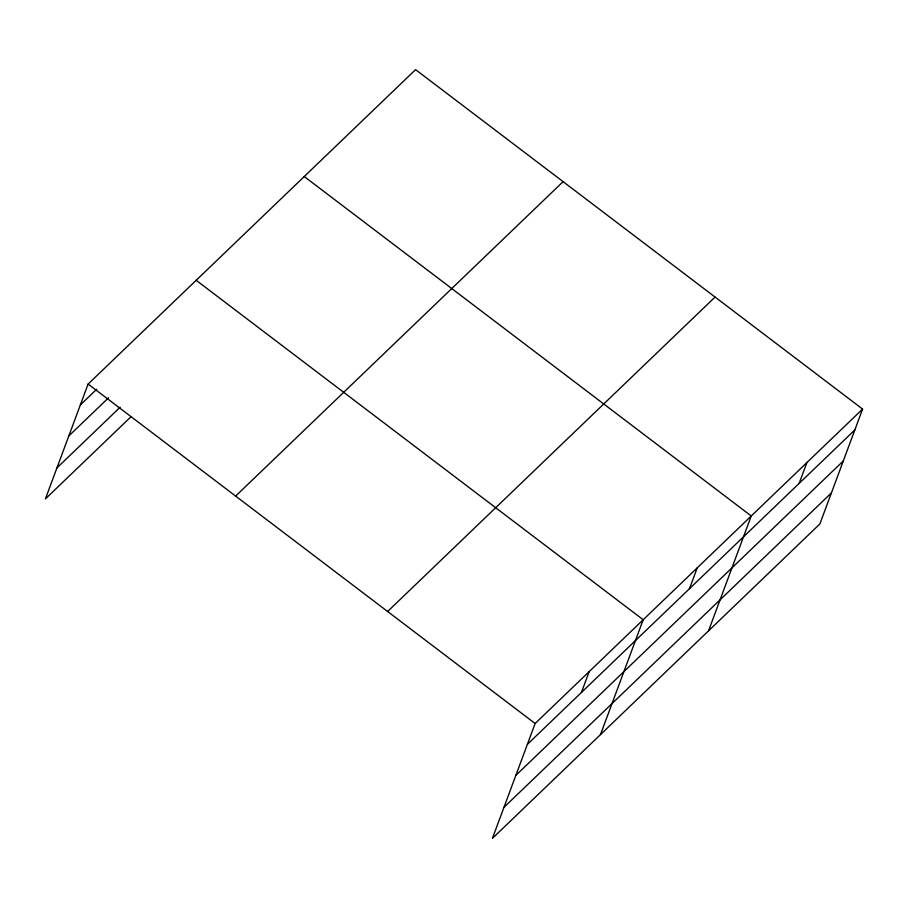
<?xml version="1.0" encoding="UTF-8"?>
<svg xmlns="http://www.w3.org/2000/svg" width="908" height="908" viewBox="0 0 908 908"><rect width="100%" height="100%" fill="white"/><g stroke="black" fill="none" stroke-linecap="round" stroke-linejoin="round"><path stroke-width="1.36" d="M862.6 409.077L535.13 723.506L492.42 838.368L819.879 523.939L862.6 409.077L415.58 69.632L88.121 384.061L45.4 498.923L131.036 416.704M581.415 692.475L589.167 671.625M600.483 734.606L643.193 619.744L196.185 280.3M689.478 588.713L697.231 567.863M708.546 630.844L751.256 515.982L304.248 176.538M799.176 483.374L806.928 462.524M80.369 404.911L96.679 389.248M68.826 435.931L108.585 397.761M56.943 467.904L120.151 407.204M235.637 496.086L563.096 181.645M387.614 611.493L715.084 297.052M527.378 744.356L854.848 429.915M515.846 775.387L843.305 460.946M503.951 807.348L831.422 492.908M88.121 384.061L535.13 723.506"/></g></svg>
